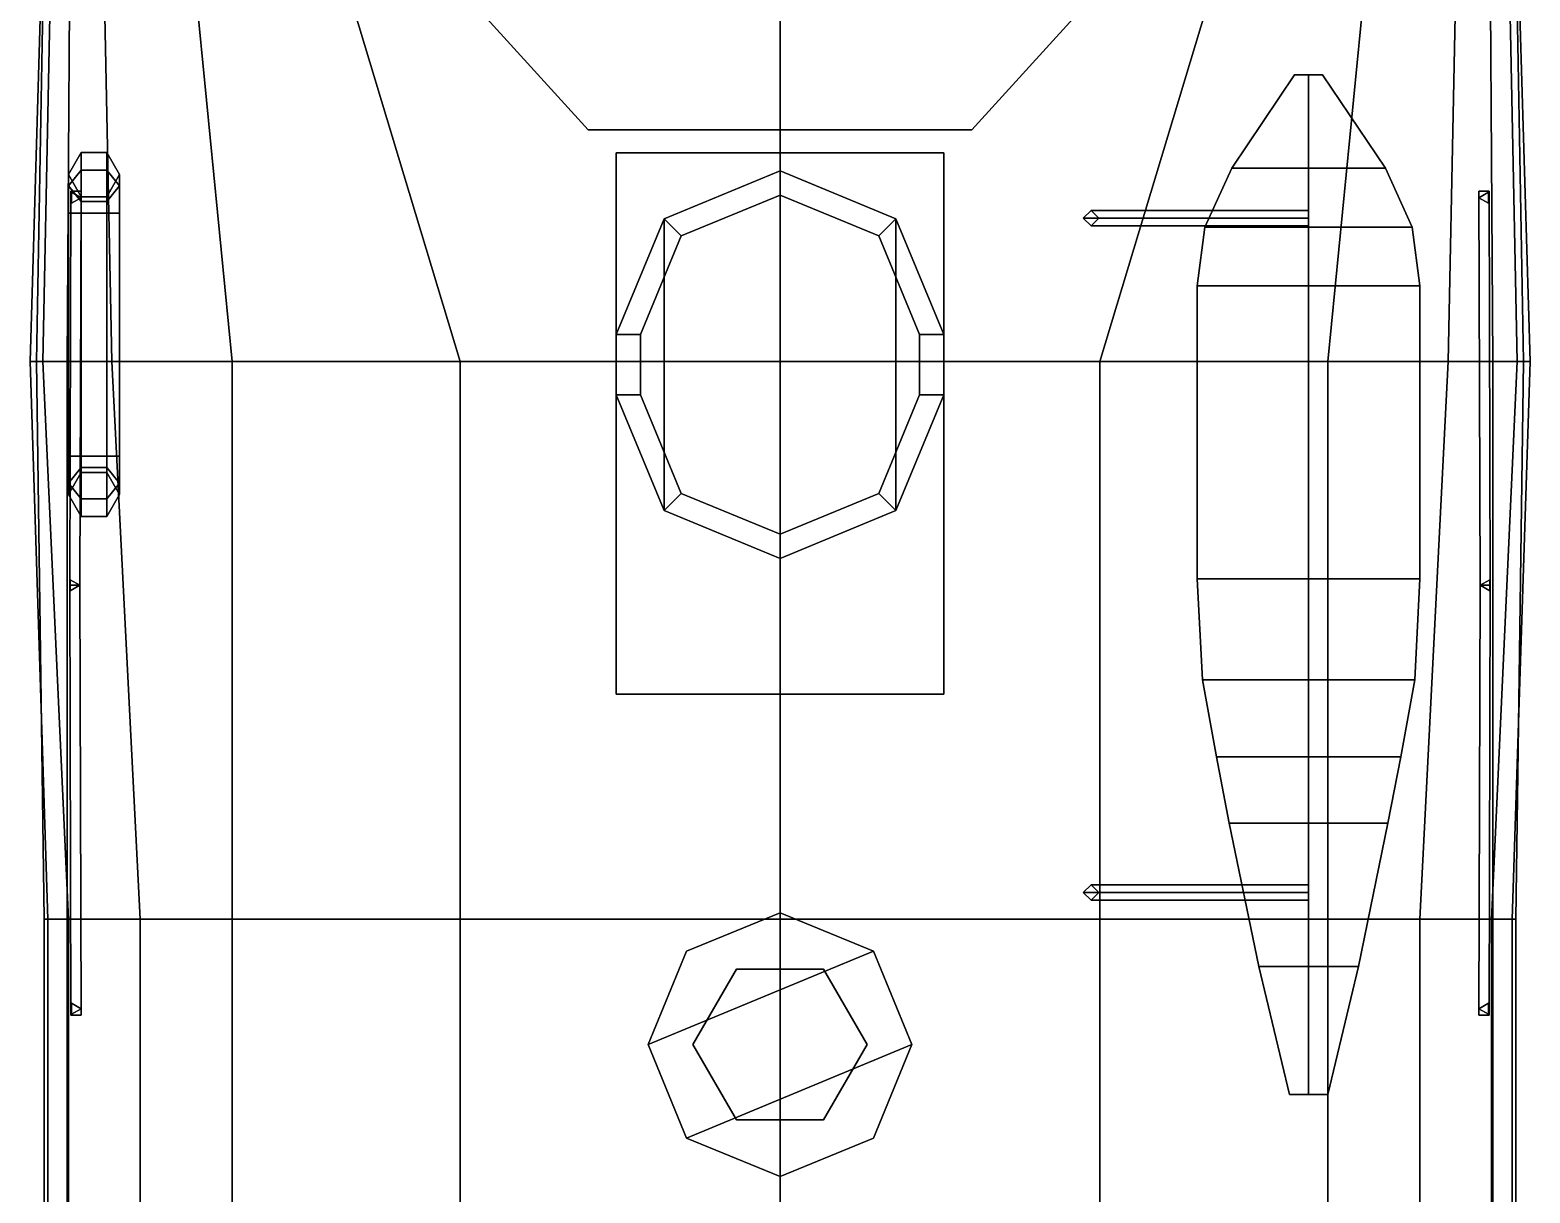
# Model space of a CAD drawing. Header units: millimetres. Extents: x -30 to 5.9, y -44.5 to 49.
# Drawn here: x -5.86 to 5.86, y -2.84 to 6.25 of the extents above; entities that cross this region are included whole.
import ezdxf

# ---------------------------------------------------------------- set-up
doc = ezdxf.new("R2010")
doc.units = ezdxf.units.MM
for name, color, linetype in [('boats', 1, 'Continuous'), ('r2', 6, 'Continuous'), ('railings', 6, 'Continuous')]:
    doc.layers.add(name, color=color, linetype=linetype)

msp = doc.modelspace()

# ---------------------------------------------------------------- linework, layer by layer
for points in [[(-5.81, 3.66, 0.33), (-5.73, 8.04, 0.85), (-5.73, 8.04, -1.05), (-5.86, 3.66, -1.05)], [(-5.86, 3.66, -1.05), (-5.73, 8.04, -1.05), (-5.67, 8.04, -1.94), (-5.76, 3.66, -1.94)], [(-5.57, 3.66, 4.36), (-5.54, 8.04, 4.36), (-5.73, 8.04, 0.85), (-5.81, 3.66, 0.33)], [(-5.76, 3.66, -1.94), (-5.67, 8.04, -1.94), (-5.31, 8.04, -2.83), (-5.22, 3.66, -2.85)], [(5.57, 3.66, 4.36), (5.54, 8.04, 4.36), (-5.54, 8.04, 4.36), (-5.57, 3.66, 4.36)], [(-5.22, 3.66, -2.85), (-5.31, 8.04, -2.83), (-4.71, 8.04, -3.18), (-4.28, 3.66, -3.27)], [(-4.71, 8.04, -3.18), (-3.82, 8.04, -3.32), (-2.5, 3.66, -3.32), (-4.28, 3.66, -3.27)], [(-2.5, 3.66, -3.32), (-3.82, 8.04, -3.32), (0, 8.04, -3.32), (0, 3.66, -3.42)], [(3.82, 8.04, -3.32), (2.5, 3.66, -3.32), (0, 3.66, -3.42), (0, 8.04, -3.32)], [(4.28, 3.66, -3.27), (2.5, 3.66, -3.32), (3.82, 8.04, -3.32), (4.71, 8.04, -3.18)], [(5.31, 8.04, -2.83), (5.22, 3.66, -2.85), (4.28, 3.66, -3.27), (4.71, 8.04, -3.18)], [(5.67, 8.04, -1.94), (5.76, 3.66, -1.94), (5.22, 3.66, -2.85), (5.31, 8.04, -2.83)], [(5.54, 8.04, 4.36), (5.57, 3.66, 4.36), (5.81, 3.66, 0.33), (5.73, 8.04, 0.85)], [(5.73, 8.04, -1.05), (5.86, 3.66, -1.05), (5.76, 3.66, -1.94), (5.67, 8.04, -1.94)], [(5.73, 8.04, 0.85), (5.81, 3.66, 0.33), (5.86, 3.66, -1.05), (5.73, 8.04, -1.05)], [(2.29, 6.34, 6.8), (-2.29, 6.34, 6.8), (-1.5, 5.47, 6.8), (1.5, 5.47, 6.8)], [(1.5, 5.47, 6.8), (-1.5, 5.47, 6.8), (-2.29, 6.34, 6.8), (2.29, 6.34, 6.8)], [(-1.28, 5.29, 6.18), (-1.28, 5.29, 4.36), (-1.28, 1.06, 4.26), (-1.28, 1.06, 6.18)], [(1.28, 1.06, 6.18), (1.28, 5.29, 6.18), (-1.28, 5.29, 6.18), (-1.28, 1.06, 6.18)], [(1.28, 5.29, 6.18), (1.28, 5.29, 4.36), (-1.28, 5.29, 4.36), (-1.28, 5.29, 6.18)], [(1.28, 1.06, 4.26), (1.28, 5.29, 4.36), (1.28, 5.29, 6.18), (1.28, 1.06, 6.18)], [(0, 5.15, 6.18), (-0.905, 4.775, 6.18), (-0.905, 4.775, 11.43), (0, 5.15, 11.43)], [(0, 5.15, 11.43), (-0.905, 4.775, 11.43), (-0.771, 4.641, 11.74), (0, 4.96, 11.74)], [(-0.905, 4.775, 11.43), (0, 5.15, 11.43), (0, 4.96, 11.74), (-0.771, 4.641, 11.74)], [(0, 2.12, 11.43), (0, 5.15, 11.43), (-0.905, 4.775, 11.43), (-0.905, 2.495, 11.43)], [(0.905, 4.775, 6.18), (0, 5.15, 6.18), (0, 5.15, 11.43), (0.905, 4.775, 11.43)], [(0.905, 4.775, 11.43), (0, 5.15, 11.43), (0, 4.96, 11.74), (0.771, 4.641, 11.74)], [(0, 5.15, 11.43), (0.905, 4.775, 11.43), (0.771, 4.641, 11.74), (0, 4.96, 11.74)], [(0.905, 2.495, 11.43), (0.905, 4.775, 11.43), (0, 5.15, 11.43), (0, 2.12, 11.43)], [(4.13, 4.78, 9.24), (4.13, 4.84, 9.18), (2.43, 4.84, 8.43), (2.37, 4.78, 8.49)], [(2.43, 4.84, 4.36), (2.37, 4.78, 4.36), (2.37, 4.78, 8.49), (2.43, 4.84, 8.43)], [(4.13, 4.84, 9.18), (4.13, 4.78, 9.12), (2.49, 4.78, 8.37), (2.43, 4.84, 8.43)], [(2.49, 4.78, 4.36), (2.43, 4.84, 4.36), (2.43, 4.84, 8.43), (2.49, 4.78, 8.37)], [(4.13, 4.72, 9.18), (4.13, 4.78, 9.12), (4.13, 4.84, 9.18), (4.13, 4.78, 9.24)], [(-0.905, 4.775, 6.18), (-1.28, 3.87, 6.18), (-1.28, 3.87, 11.43), (-0.905, 4.775, 11.43)], [(-0.905, 4.775, 11.43), (-1.28, 3.87, 11.43), (-1.09, 3.87, 11.74), (-0.771, 4.641, 11.74)], [(-1.28, 3.87, 11.43), (-0.905, 4.775, 11.43), (-0.771, 4.641, 11.74), (-1.09, 3.87, 11.74)], [(-0.905, 2.495, 11.43), (-0.905, 4.775, 11.43), (-1.28, 3.87, 11.43), (-1.28, 3.4, 11.43)], [(1.28, 3.87, 11.43), (0.905, 4.775, 11.43), (0.771, 4.641, 11.74), (1.09, 3.87, 11.74)], [(0.905, 4.775, 11.43), (1.28, 3.87, 11.43), (1.09, 3.87, 11.74), (0.771, 4.641, 11.74)], [(1.28, 3.87, 6.18), (0.905, 4.775, 6.18), (0.905, 4.775, 11.43), (1.28, 3.87, 11.43)], [(1.28, 3.4, 11.43), (1.28, 3.87, 11.43), (0.905, 4.775, 11.43), (0.905, 2.495, 11.43)], [(4.13, 4.72, 9.18), (4.13, 4.78, 9.24), (2.37, 4.78, 8.49), (2.43, 4.72, 8.43)], [(2.37, 4.78, 4.36), (2.43, 4.72, 4.36), (2.43, 4.72, 8.43), (2.37, 4.78, 8.49)], [(4.13, 4.78, 9.12), (4.13, 4.72, 9.18), (2.43, 4.72, 8.43), (2.49, 4.78, 8.37)], [(2.43, 4.72, 4.36), (2.49, 4.78, 4.36), (2.49, 4.78, 8.37), (2.43, 4.72, 8.43)], [(-1.28, 3.87, 6.18), (-1.28, 3.4, 6.18), (-1.28, 3.4, 11.43), (-1.28, 3.87, 11.43)], [(-1.28, 3.87, 11.43), (-1.28, 3.4, 11.43), (-1.09, 3.4, 11.74), (-1.09, 3.87, 11.74)], [(-1.28, 3.4, 11.43), (-1.28, 3.87, 11.43), (-1.09, 3.87, 11.74), (-1.09, 3.4, 11.74)], [(1.28, 3.4, 11.43), (1.28, 3.87, 11.43), (1.09, 3.87, 11.74), (1.09, 3.4, 11.74)], [(1.28, 3.87, 11.43), (1.28, 3.4, 11.43), (1.09, 3.4, 11.74), (1.09, 3.87, 11.74)], [(1.28, 3.4, 6.18), (1.28, 3.87, 6.18), (1.28, 3.87, 11.43), (1.28, 3.4, 11.43)], [(-5.75, -0.7, 0.33), (-5.81, 3.66, 0.33), (-5.86, 3.66, -1.05), (-5.72, -0.7, -1.05)], [(-5.72, -0.7, -1.05), (-5.86, 3.66, -1.05), (-5.76, 3.66, -1.94), (-5.56, -0.7, -1.75)], [(-5.57, -0.7, 4.45), (-5.57, 3.66, 4.36), (-5.81, 3.66, 0.33), (-5.75, -0.7, 0.33)], [(-5.56, -0.7, -1.75), (-5.76, 3.66, -1.94), (-5.22, 3.66, -2.85), (-5, -0.7, -2.62)], [(5.57, -0.7, 4.45), (5.57, 3.66, 4.36), (-5.57, 3.66, 4.36), (-5.57, -0.7, 4.45)], [(-5, -0.7, -2.62), (-5.22, 3.66, -2.85), (-4.28, 3.66, -3.27), (-4.28, -0.7, -3.02)], [(-4.28, 3.66, -3.27), (-2.5, 3.66, -3.32), (-2.5, -0.7, -3.32), (-4.28, -0.7, -3.02)], [(-2.5, -0.7, -3.32), (-2.5, 3.66, -3.32), (0, 3.66, -3.42), (0, -0.7, -3.42)], [(2.5, 3.66, -3.32), (2.5, -0.7, -3.32), (0, -0.7, -3.42), (0, 3.66, -3.42)], [(4.28, -0.7, -3.02), (2.5, -0.7, -3.32), (2.5, 3.66, -3.32), (4.28, 3.66, -3.27)], [(5.22, 3.66, -2.85), (5, -0.7, -2.62), (4.28, -0.7, -3.02), (4.28, 3.66, -3.27)], [(5.76, 3.66, -1.94), (5.56, -0.7, -1.75), (5, -0.7, -2.62), (5.22, 3.66, -2.85)], [(5.86, 3.66, -1.05), (5.72, -0.7, -1.05), (5.56, -0.7, -1.75), (5.76, 3.66, -1.94)], [(5.57, 3.66, 4.36), (5.57, -0.7, 4.45), (5.75, -0.7, 0.33), (5.81, 3.66, 0.33)], [(5.81, 3.66, 0.33), (5.75, -0.7, 0.33), (5.72, -0.7, -1.05), (5.86, 3.66, -1.05)], [(-1.28, 3.4, 6.18), (-0.905, 2.495, 6.18), (-0.905, 2.495, 11.43), (-1.28, 3.4, 11.43)], [(-1.28, 3.4, 11.43), (-0.905, 2.495, 11.43), (-0.771, 2.629, 11.74), (-1.09, 3.4, 11.74)], [(-0.905, 2.495, 11.43), (-1.28, 3.4, 11.43), (-1.09, 3.4, 11.74), (-0.771, 2.629, 11.74)], [(0.905, 2.495, 11.43), (1.28, 3.4, 11.43), (1.09, 3.4, 11.74), (0.771, 2.629, 11.74)], [(1.28, 3.4, 11.43), (0.905, 2.495, 11.43), (0.771, 2.629, 11.74), (1.09, 3.4, 11.74)], [(0.905, 2.495, 6.18), (1.28, 3.4, 6.18), (1.28, 3.4, 11.43), (0.905, 2.495, 11.43)], [(-0.905, 2.495, 11.43), (0, 2.12, 11.43), (0, 2.31, 11.74), (-0.771, 2.629, 11.74)], [(0, 2.12, 11.43), (-0.905, 2.495, 11.43), (-0.771, 2.629, 11.74), (0, 2.31, 11.74)], [(0, 2.12, 11.43), (0.905, 2.495, 11.43), (0.771, 2.629, 11.74), (0, 2.31, 11.74)], [(0.905, 2.495, 11.43), (0, 2.12, 11.43), (0, 2.31, 11.74), (0.771, 2.629, 11.74)], [(-0.905, 2.495, 6.18), (0, 2.12, 6.18), (0, 2.12, 11.43), (-0.905, 2.495, 11.43)], [(0, 2.12, 6.18), (0.905, 2.495, 6.18), (0.905, 2.495, 11.43), (0, 2.12, 11.43)], [(-1.28, 1.06, 6.18), (-1.28, 1.06, 4.26), (1.28, 1.06, 4.26), (1.28, 1.06, 6.18)], [(2.43, -0.43, 4.44), (2.37, -0.49, 4.44), (2.37, -0.49, 8.49), (2.43, -0.43, 8.43)], [(4.13, -0.49, 9.24), (4.13, -0.43, 9.18), (2.43, -0.43, 8.43), (2.37, -0.49, 8.49)], [(2.49, -0.49, 4.44), (2.43, -0.43, 4.44), (2.43, -0.43, 8.43), (2.49, -0.49, 8.37)], [(4.13, -0.43, 9.18), (4.13, -0.49, 9.12), (2.49, -0.49, 8.37), (2.43, -0.43, 8.43)], [(4.13, -0.55, 9.18), (4.13, -0.49, 9.12), (4.13, -0.43, 9.18), (4.13, -0.49, 9.24)], [(2.37, -0.49, 4.44), (2.43, -0.55, 4.44), (2.43, -0.55, 8.43), (2.37, -0.49, 8.49)], [(4.13, -0.55, 9.18), (4.13, -0.49, 9.24), (2.37, -0.49, 8.49), (2.43, -0.55, 8.43)], [(2.43, -0.55, 4.44), (2.49, -0.49, 4.44), (2.49, -0.49, 8.37), (2.43, -0.55, 8.43)], [(4.13, -0.49, 9.12), (4.13, -0.55, 9.18), (2.43, -0.55, 8.43), (2.49, -0.49, 8.37)], [(-5.75, -9.53, 0.33), (-5.75, -0.7, 0.33), (-5.72, -0.7, -1.05), (-5.72, -9.53, -1.05)], [(-5.57, -9.53, 4.45), (-5.57, -0.7, 4.45), (-5.75, -0.7, 0.33), (-5.75, -9.53, 0.33)], [(-5.72, -9.53, -1.05), (-5.72, -0.7, -1.05), (-5.56, -0.7, -1.75), (-5.56, -9.53, -1.75)], [(5.57, -9.53, 4.45), (5.57, -0.7, 4.45), (-5.57, -0.7, 4.45), (-5.57, -9.53, 4.45)], [(-5.56, -9.53, -1.75), (-5.56, -0.7, -1.75), (-5, -0.7, -2.62), (-5, -9.53, -2.62)], [(-5, -9.53, -2.62), (-5, -0.7, -2.62), (-4.28, -0.7, -3.02), (-4.28, -9.53, -3.02)], [(-4.28, -0.7, -3.02), (-2.5, -0.7, -3.32), (-2.5, -9.53, -3.32), (-4.28, -9.53, -3.02)], [(-2.5, -9.53, -3.32), (-2.5, -0.7, -3.32), (0, -0.7, -3.42), (0, -9.53, -3.42)], [(0, -0.65, 6.89), (-0.73, -0.95, 6.89), (-1.03, -1.68, 6.89), (0.73, -0.95, 6.89)], [(0.73, -0.95, 6.89), (-1.03, -1.68, 6.89), (-0.73, -0.95, 6.89), (0, -0.65, 6.89)], [(0, -0.65, 6.89), (-0.73, -0.95, 6.89), (-0.73, -0.95, 8.06), (0, -0.65, 8.06)], [(0, -0.65, 8.06), (-0.73, -0.95, 8.06), (-0.73, -0.95, 6.89), (0, -0.65, 6.89)], [(0, -0.65, 8.06), (0.73, -0.95, 8.06), (0.73, -0.95, 6.89), (0, -0.65, 6.89)], [(0, -0.65, 6.89), (0.73, -0.95, 6.89), (0.73, -0.95, 8.06), (0, -0.65, 8.06)], [(2.5, -0.7, -3.32), (2.5, -9.53, -3.32), (0, -9.53, -3.42), (0, -0.7, -3.42)], [(4.28, -9.53, -3.02), (2.5, -9.53, -3.32), (2.5, -0.7, -3.32), (4.28, -0.7, -3.02)], [(5, -0.7, -2.62), (5, -9.53, -2.62), (4.28, -9.53, -3.02), (4.28, -0.7, -3.02)], [(5.56, -0.7, -1.75), (5.56, -9.53, -1.75), (5, -9.53, -2.62), (5, -0.7, -2.62)], [(5.72, -0.7, -1.05), (5.72, -9.53, -1.05), (5.56, -9.53, -1.75), (5.56, -0.7, -1.75)], [(5.57, -0.7, 4.45), (5.57, -9.53, 4.45), (5.75, -9.53, 0.33), (5.75, -0.7, 0.33)], [(5.75, -0.7, 0.33), (5.75, -9.53, 0.33), (5.72, -9.53, -1.05), (5.72, -0.7, -1.05)], [(-1.03, -1.68, 6.89), (-0.73, -0.95, 6.89), (-0.73, -0.95, 8.06), (-1.03, -1.68, 8.06)], [(-1.03, -1.68, 8.06), (-0.73, -0.95, 8.06), (-0.73, -0.95, 6.89), (-1.03, -1.68, 6.89)], [(1.03, -1.68, 6.89), (-0.73, -2.41, 6.89), (-1.03, -1.68, 6.89), (0.73, -0.95, 6.89)], [(0.73, -0.95, 6.89), (-1.03, -1.68, 6.89), (-0.73, -2.41, 6.89), (1.03, -1.68, 6.89)], [(1.03, -1.68, 6.89), (0.73, -0.95, 6.89), (0.73, -0.95, 8.06), (1.03, -1.68, 8.06)], [(1.03, -1.68, 8.06), (0.73, -0.95, 8.06), (0.73, -0.95, 6.89), (1.03, -1.68, 6.89)], [(-0.34, -1.091, 4.45), (-0.68, -1.68, 4.45), (-0.68, -1.68, 6.89), (-0.34, -1.091, 6.89)], [(0.34, -1.091, 4.45), (-0.34, -1.091, 4.45), (-0.34, -1.091, 6.89), (0.34, -1.091, 6.89)], [(0.68, -1.68, 4.45), (0.34, -1.091, 4.45), (0.34, -1.091, 6.89), (0.68, -1.68, 6.89)], [(-1.03, -1.68, 8.06), (-0.73, -2.41, 8.06), (-0.73, -2.41, 6.89), (-1.03, -1.68, 6.89)], [(-1.03, -1.68, 6.89), (-0.73, -2.41, 6.89), (-0.73, -2.41, 8.06), (-1.03, -1.68, 8.06)], [(1.03, -1.68, 6.89), (-0.73, -2.41, 6.89), (0, -2.71, 6.89), (0.73, -2.41, 6.89)], [(0.73, -2.41, 6.89), (0, -2.71, 6.89), (-0.73, -2.41, 6.89), (1.03, -1.68, 6.89)], [(-0.68, -1.68, 4.45), (-0.34, -2.269, 4.45), (-0.34, -2.269, 6.89), (-0.68, -1.68, 6.89)], [(0.34, -2.269, 4.45), (0.68, -1.68, 4.45), (0.68, -1.68, 6.89), (0.34, -2.269, 6.89)], [(1.03, -1.68, 8.06), (0.73, -2.41, 8.06), (0.73, -2.41, 6.89), (1.03, -1.68, 6.89)], [(1.03, -1.68, 6.89), (0.73, -2.41, 6.89), (0.73, -2.41, 8.06), (1.03, -1.68, 8.06)], [(-0.34, -2.269, 4.45), (0.34, -2.269, 4.45), (0.34, -2.269, 6.89), (-0.34, -2.269, 6.89)], [(0, -2.71, 8.06), (-0.73, -2.41, 8.06), (-0.73, -2.41, 6.89), (0, -2.71, 6.89)], [(0, -2.71, 6.89), (-0.73, -2.41, 6.89), (-0.73, -2.41, 8.06), (0, -2.71, 8.06)], [(0, -2.71, 6.89), (0.73, -2.41, 6.89), (0.73, -2.41, 8.06), (0, -2.71, 8.06)], [(0, -2.71, 8.06), (0.73, -2.41, 8.06), (0.73, -2.41, 6.89), (0, -2.71, 6.89)]]:
    msp.add_3dface(points)
at = {"layer": 'boats'}
for points in [[(3.53, 5.17, 6.31), (4.02, 5.9, 6.38), (4.13, 5.9, 6.17), (4.13, 5.17, 5.16)], [(4.13, 5.17, 5.16), (4.13, 5.9, 6.17), (4.02, 5.9, 6.38), (3.53, 5.17, 6.31)], [(4.24, 5.9, 6.38), (4.02, 5.9, 6.38), (4.13, 5.9, 6.17)], [(4.13, 5.9, 6.17), (4.13, 5.9, 6.17), (4.02, 5.9, 6.38), (4.24, 5.9, 6.38)], [(4.13, 5.17, 5.16), (4.13, 5.9, 6.17), (4.24, 5.9, 6.38), (4.73, 5.17, 6.31)], [(4.73, 5.17, 6.31), (4.24, 5.9, 6.38), (4.13, 5.9, 6.17), (4.13, 5.17, 5.16)], [(-5.46, 5.155, 5.345), (-5.56, 5.032, 5.468), (-5.56, 5.12, 5.68), (-5.46, 5.293, 5.68)], [(-5.56, 5.12, 6.05), (-5.46, 5.293, 6.05), (-5.46, 5.293, 5.68), (-5.56, 5.12, 5.68)], [(-5.46, 5.293, 6.05), (-5.56, 5.12, 6.05), (-5.56, 5.032, 6.262), (-5.46, 5.155, 6.385)], [(-5.26, 5.155, 5.345), (-5.46, 5.155, 5.345), (-5.46, 5.293, 5.68), (-5.26, 5.293, 5.68)], [(-5.46, 5.293, 6.05), (-5.26, 5.293, 6.05), (-5.26, 5.293, 5.68), (-5.46, 5.293, 5.68)], [(-5.26, 5.293, 6.05), (-5.46, 5.293, 6.05), (-5.46, 5.155, 6.385), (-5.26, 5.155, 6.385)], [(-5.16, 5.032, 5.468), (-5.26, 5.155, 5.345), (-5.26, 5.293, 5.68), (-5.16, 5.12, 5.68)], [(-5.26, 5.293, 6.05), (-5.16, 5.12, 6.05), (-5.16, 5.12, 5.68), (-5.26, 5.293, 5.68)], [(-5.16, 5.12, 6.05), (-5.26, 5.293, 6.05), (-5.26, 5.155, 6.385), (-5.16, 5.032, 6.262)], [(4.13, 4.71, 5.1), (4.13, 5.17, 5.16), (3.53, 5.17, 6.31), (3.32, 4.71, 6.25)], [(3.32, 4.71, 6.25), (3.53, 5.17, 6.31), (4.13, 5.17, 5.16), (4.13, 4.71, 5.1)], [(4.94, 4.71, 6.25), (4.73, 5.17, 6.31), (4.13, 5.17, 5.16), (4.13, 4.71, 5.1)], [(4.13, 4.71, 5.1), (4.13, 5.17, 5.16), (4.73, 5.17, 6.31), (4.94, 4.71, 6.25)], [(-5.46, 4.82, 5.207), (-5.56, 4.82, 5.38), (-5.56, 5.032, 5.468), (-5.46, 5.155, 5.345)], [(-5.46, 5.155, 6.385), (-5.56, 5.032, 6.262), (-5.56, 4.82, 6.35), (-5.46, 4.82, 6.523)], [(-5.56, 5.032, 5.468), (-5.46, 4.91, 5.59), (-5.46, 4.947, 5.68), (-5.56, 5.12, 5.68)], [(-5.46, 4.947, 6.05), (-5.56, 5.12, 6.05), (-5.56, 5.12, 5.68), (-5.46, 4.947, 5.68)], [(-5.56, 5.12, 6.05), (-5.46, 4.947, 6.05), (-5.46, 4.91, 6.14), (-5.56, 5.032, 6.262)], [(-5.26, 4.82, 5.207), (-5.46, 4.82, 5.207), (-5.46, 5.155, 5.345), (-5.26, 5.155, 5.345)], [(-5.26, 5.155, 6.385), (-5.46, 5.155, 6.385), (-5.46, 4.82, 6.523), (-5.26, 4.82, 6.523)], [(-5.16, 4.82, 5.38), (-5.26, 4.82, 5.207), (-5.26, 5.155, 5.345), (-5.16, 5.032, 5.468)], [(-5.16, 5.032, 6.262), (-5.26, 5.155, 6.385), (-5.26, 4.82, 6.523), (-5.16, 4.82, 6.35)], [(-5.26, 4.91, 5.59), (-5.16, 5.032, 5.468), (-5.16, 5.12, 5.68), (-5.26, 4.947, 5.68)], [(-5.16, 5.12, 6.05), (-5.26, 4.947, 6.05), (-5.26, 4.947, 5.68), (-5.16, 5.12, 5.68)], [(-5.26, 4.947, 6.05), (-5.16, 5.12, 6.05), (-5.16, 5.032, 6.262), (-5.26, 4.91, 6.14)], [(-5.56, 4.82, 5.38), (-5.46, 4.82, 5.553), (-5.46, 4.91, 5.59), (-5.56, 5.032, 5.468)], [(-5.56, 5.032, 6.262), (-5.46, 4.91, 6.14), (-5.46, 4.82, 6.177), (-5.56, 4.82, 6.35)], [(-5.26, 4.947, 6.05), (-5.46, 4.947, 6.05), (-5.46, 4.947, 5.68), (-5.26, 4.947, 5.68)], [(-5.46, 4.947, 6.05), (-5.26, 4.947, 6.05), (-5.26, 4.91, 6.14), (-5.46, 4.91, 6.14)], [(-5.46, 4.91, 5.59), (-5.26, 4.91, 5.59), (-5.26, 4.947, 5.68), (-5.46, 4.947, 5.68)], [(-5.26, 4.82, 5.553), (-5.16, 4.82, 5.38), (-5.16, 5.032, 5.468), (-5.26, 4.91, 5.59)], [(-5.26, 4.91, 6.14), (-5.16, 5.032, 6.262), (-5.16, 4.82, 6.35), (-5.26, 4.82, 6.177)], [(-5.26, 4.947, 5.68), (-5.26, 4.947, 6.05), (-5.26, 4.91, 6.14), (-5.26, 4.91, 5.59)], [(-5.26, 4.91, 5.59), (-5.26, 4.91, 6.14), (-5.26, 4.947, 6.05), (-5.26, 4.947, 5.68)], [(-5.46, 4.82, 5.553), (-5.56, 4.82, 5.38), (-5.56, 2.92, 5.38), (-5.46, 2.92, 5.553)], [(-5.56, 4.82, 5.38), (-5.46, 4.82, 5.207), (-5.46, 2.92, 5.207), (-5.56, 2.92, 5.38)], [(-5.56, 4.82, 6.35), (-5.46, 4.82, 6.177), (-5.46, 2.92, 6.177), (-5.56, 2.92, 6.35)], [(-5.46, 4.82, 6.523), (-5.56, 4.82, 6.35), (-5.56, 2.92, 6.35), (-5.46, 2.92, 6.523)], [(-5.46, 4.82, 5.553), (-5.26, 4.82, 5.553), (-5.26, 4.91, 5.59), (-5.46, 4.91, 5.59)], [(-5.46, 4.91, 6.14), (-5.26, 4.91, 6.14), (-5.26, 4.82, 6.177), (-5.46, 4.82, 6.177)], [(-5.26, 4.82, 5.553), (-5.46, 4.82, 5.553), (-5.46, 2.92, 5.553), (-5.26, 2.92, 5.553)], [(-5.46, 4.82, 5.207), (-5.26, 4.82, 5.207), (-5.26, 2.92, 5.207), (-5.46, 2.92, 5.207)], [(-5.46, 4.82, 6.177), (-5.26, 4.82, 6.177), (-5.26, 2.92, 6.177), (-5.46, 2.92, 6.177)], [(-5.26, 4.82, 6.523), (-5.46, 4.82, 6.523), (-5.46, 2.92, 6.523), (-5.26, 2.92, 6.523)], [(-5.26, 4.82, 5.553), (-5.26, 4.82, 6.177), (-5.26, 4.91, 6.14), (-5.26, 4.91, 5.59)], [(-5.26, 4.91, 5.59), (-5.26, 4.91, 6.14), (-5.26, 4.82, 6.177), (-5.26, 4.82, 5.553)], [(-5.26, 4.82, 5.553), (-5.26, 4.82, 6.177), (-5.26, 2.92, 6.177), (-5.26, 2.92, 5.553)], [(-5.26, 2.92, 5.553), (-5.26, 2.92, 6.177), (-5.26, 4.82, 6.177), (-5.26, 4.82, 5.553)], [(-5.16, 4.82, 5.38), (-5.26, 4.82, 5.553), (-5.26, 2.92, 5.553), (-5.16, 2.92, 5.38)], [(-5.26, 4.82, 5.207), (-5.16, 4.82, 5.38), (-5.16, 2.92, 5.38), (-5.26, 2.92, 5.207)], [(-5.26, 4.82, 6.177), (-5.16, 4.82, 6.35), (-5.16, 2.92, 6.35), (-5.26, 2.92, 6.177)], [(-5.16, 4.82, 6.35), (-5.26, 4.82, 6.523), (-5.26, 2.92, 6.523), (-5.16, 2.92, 6.35)], [(4.13, 4.25, 5.07), (4.13, 4.71, 5.1), (3.32, 4.71, 6.25), (3.26, 4.25, 6.23)], [(3.26, 4.25, 6.23), (3.32, 4.71, 6.25), (4.13, 4.71, 5.1), (4.13, 4.25, 5.07)], [(5, 4.25, 6.23), (4.94, 4.71, 6.25), (4.13, 4.71, 5.1), (4.13, 4.25, 5.07)], [(4.13, 4.25, 5.07), (4.13, 4.71, 5.1), (4.94, 4.71, 6.25), (5, 4.25, 6.23)], [(3.26, 1.96, 6.15), (3.26, 4.25, 6.23), (4.13, 4.25, 5.07), (4.13, 1.96, 5.14)], [(4.13, 1.96, 5.14), (4.13, 4.25, 5.07), (3.26, 4.25, 6.23), (3.26, 1.96, 6.15)], [(4.13, 1.96, 5.14), (4.13, 4.25, 5.07), (5, 4.25, 6.23), (5, 1.96, 6.15)], [(5, 1.96, 6.15), (5, 4.25, 6.23), (4.13, 4.25, 5.07), (4.13, 1.96, 5.14)], [(-5.56, 2.708, 5.468), (-5.46, 2.83, 5.59), (-5.46, 2.92, 5.553), (-5.56, 2.92, 5.38)], [(-5.46, 2.585, 5.345), (-5.56, 2.708, 5.468), (-5.56, 2.92, 5.38), (-5.46, 2.92, 5.207)], [(-5.46, 2.92, 6.523), (-5.56, 2.92, 6.35), (-5.56, 2.708, 6.262), (-5.46, 2.585, 6.385)], [(-5.56, 2.92, 6.35), (-5.46, 2.92, 6.177), (-5.46, 2.83, 6.14), (-5.56, 2.708, 6.262)], [(-5.56, 2.62, 5.68), (-5.46, 2.793, 5.68), (-5.46, 2.83, 5.59), (-5.56, 2.708, 5.468)], [(-5.56, 2.708, 6.262), (-5.46, 2.83, 6.14), (-5.46, 2.793, 6.05), (-5.56, 2.62, 6.05)], [(-5.46, 2.83, 5.59), (-5.26, 2.83, 5.59), (-5.26, 2.92, 5.553), (-5.46, 2.92, 5.553)], [(-5.26, 2.585, 5.345), (-5.46, 2.585, 5.345), (-5.46, 2.92, 5.207), (-5.26, 2.92, 5.207)], [(-5.26, 2.92, 6.523), (-5.46, 2.92, 6.523), (-5.46, 2.585, 6.385), (-5.26, 2.585, 6.385)], [(-5.46, 2.92, 6.177), (-5.26, 2.92, 6.177), (-5.26, 2.83, 6.14), (-5.46, 2.83, 6.14)], [(-5.46, 2.83, 6.14), (-5.26, 2.83, 6.14), (-5.26, 2.793, 6.05), (-5.46, 2.793, 6.05)], [(-5.46, 2.793, 5.68), (-5.26, 2.793, 5.68), (-5.26, 2.83, 5.59), (-5.46, 2.83, 5.59)], [(-5.26, 2.92, 5.553), (-5.26, 2.92, 6.177), (-5.26, 2.83, 6.14), (-5.26, 2.83, 5.59)], [(-5.26, 2.83, 5.59), (-5.26, 2.83, 6.14), (-5.26, 2.92, 6.177), (-5.26, 2.92, 5.553)], [(-5.26, 2.83, 5.59), (-5.16, 2.708, 5.468), (-5.16, 2.92, 5.38), (-5.26, 2.92, 5.553)], [(-5.16, 2.708, 5.468), (-5.26, 2.585, 5.345), (-5.26, 2.92, 5.207), (-5.16, 2.92, 5.38)], [(-5.16, 2.92, 6.35), (-5.26, 2.92, 6.523), (-5.26, 2.585, 6.385), (-5.16, 2.708, 6.262)], [(-5.26, 2.92, 6.177), (-5.16, 2.92, 6.35), (-5.16, 2.708, 6.262), (-5.26, 2.83, 6.14)], [(-5.26, 2.793, 5.68), (-5.16, 2.62, 5.68), (-5.16, 2.708, 5.468), (-5.26, 2.83, 5.59)], [(-5.26, 2.83, 5.59), (-5.26, 2.83, 6.14), (-5.26, 2.793, 6.05), (-5.26, 2.793, 5.68)], [(-5.26, 2.793, 5.68), (-5.26, 2.793, 6.05), (-5.26, 2.83, 6.14), (-5.26, 2.83, 5.59)], [(-5.26, 2.83, 6.14), (-5.16, 2.708, 6.262), (-5.16, 2.62, 6.05), (-5.26, 2.793, 6.05)], [(-5.56, 2.62, 6.05), (-5.46, 2.793, 6.05), (-5.46, 2.793, 5.68), (-5.56, 2.62, 5.68)], [(-5.46, 2.447, 5.68), (-5.56, 2.62, 5.68), (-5.56, 2.708, 5.468), (-5.46, 2.585, 5.345)], [(-5.46, 2.585, 6.385), (-5.56, 2.708, 6.262), (-5.56, 2.62, 6.05), (-5.46, 2.447, 6.05)], [(-5.46, 2.793, 6.05), (-5.26, 2.793, 6.05), (-5.26, 2.793, 5.68), (-5.46, 2.793, 5.68)], [(-5.26, 2.793, 6.05), (-5.16, 2.62, 6.05), (-5.16, 2.62, 5.68), (-5.26, 2.793, 5.68)], [(-5.16, 2.62, 5.68), (-5.26, 2.447, 5.68), (-5.26, 2.585, 5.345), (-5.16, 2.708, 5.468)], [(-5.16, 2.708, 6.262), (-5.26, 2.585, 6.385), (-5.26, 2.447, 6.05), (-5.16, 2.62, 6.05)], [(-5.46, 2.447, 6.05), (-5.56, 2.62, 6.05), (-5.56, 2.62, 5.68), (-5.46, 2.447, 5.68)], [(-5.26, 2.447, 5.68), (-5.46, 2.447, 5.68), (-5.46, 2.585, 5.345), (-5.26, 2.585, 5.345)], [(-5.26, 2.585, 6.385), (-5.46, 2.585, 6.385), (-5.46, 2.447, 6.05), (-5.26, 2.447, 6.05)], [(-5.16, 2.62, 6.05), (-5.26, 2.447, 6.05), (-5.26, 2.447, 5.68), (-5.16, 2.62, 5.68)], [(-5.26, 2.447, 6.05), (-5.46, 2.447, 6.05), (-5.46, 2.447, 5.68), (-5.26, 2.447, 5.68)], [(3.3, 1.17, 6.16), (3.26, 1.96, 6.15), (4.13, 1.96, 5.14), (4.13, 1.17, 5.16)], [(4.13, 1.17, 5.16), (4.13, 1.96, 5.14), (3.26, 1.96, 6.15), (3.3, 1.17, 6.16)], [(4.13, 1.17, 5.16), (4.13, 1.96, 5.14), (5, 1.96, 6.15), (4.96, 1.17, 6.16)], [(4.96, 1.17, 6.16), (5, 1.96, 6.15), (4.13, 1.96, 5.14), (4.13, 1.17, 5.16)], [(3.41, 0.57, 6.19), (3.3, 1.17, 6.16), (4.13, 1.17, 5.16), (4.13, 0.57, 5.17)], [(4.13, 0.57, 5.17), (4.13, 1.17, 5.16), (3.3, 1.17, 6.16), (3.41, 0.57, 6.19)], [(4.13, 0.57, 5.17), (4.13, 1.17, 5.16), (4.96, 1.17, 6.16), (4.85, 0.57, 6.19)], [(4.85, 0.57, 6.19), (4.96, 1.17, 6.16), (4.13, 1.17, 5.16), (4.13, 0.57, 5.17)], [(3.51, 0.05, 6.22), (3.41, 0.57, 6.19), (4.13, 0.57, 5.17), (4.13, 0.05, 5.32)], [(4.13, 0.05, 5.32), (4.13, 0.57, 5.17), (3.41, 0.57, 6.19), (3.51, 0.05, 6.22)], [(4.13, 0.05, 5.32), (4.13, 0.57, 5.17), (4.85, 0.57, 6.19), (4.75, 0.05, 6.22)], [(4.75, 0.05, 6.22), (4.85, 0.57, 6.19), (4.13, 0.57, 5.17), (4.13, 0.05, 5.32)], [(4.13, -1.07, 5.6), (4.13, 0.05, 5.32), (3.51, 0.05, 6.22), (3.74, -1.07, 6.29)], [(3.74, -1.07, 6.29), (3.51, 0.05, 6.22), (4.13, 0.05, 5.32), (4.13, -1.07, 5.6)], [(4.52, -1.07, 6.29), (4.75, 0.05, 6.22), (4.13, 0.05, 5.32), (4.13, -1.07, 5.6)], [(4.13, -1.07, 5.6), (4.13, 0.05, 5.32), (4.75, 0.05, 6.22), (4.52, -1.07, 6.29)], [(4.13, -2.07, 5.95), (4.13, -1.07, 5.6), (3.74, -1.07, 6.29), (3.98, -2.07, 6.31)], [(3.98, -2.07, 6.31), (3.74, -1.07, 6.29), (4.13, -1.07, 5.6), (4.13, -2.07, 5.95)], [(4.28, -2.07, 6.31), (4.52, -1.07, 6.29), (4.13, -1.07, 5.6), (4.13, -2.07, 5.95)], [(4.13, -2.07, 5.95), (4.13, -1.07, 5.6), (4.52, -1.07, 6.29), (4.28, -2.07, 6.31)], [(4.28, -2.07, 6.31), (3.98, -2.07, 6.31), (4.13, -2.07, 5.95)], [(4.13, -2.07, 5.95), (4.13, -2.07, 5.95), (3.98, -2.07, 6.31), (4.28, -2.07, 6.31)]]:
    msp.add_3dface(points, dxfattribs=at)
at = {"layer": 'r2'}
for points in [[(-5.47, 1.91, 5.67), (-5.46, 4.99, 5.64), (-5.54, 4.99, 5.64), (-5.55, 1.91, 5.67)], [(-5.55, 1.91, 5.67), (-5.54, 4.99, 5.64), (-5.46, 4.99, 5.64), (-5.47, 1.91, 5.67)], [(-5.535, 4.897, 4.36), (-5.535, 4.983, 4.36), (-5.535, 4.983, 5.64), (-5.535, 4.897, 5.64)], [(-5.535, 4.983, 4.36), (-5.46, 4.94, 4.36), (-5.46, 4.94, 5.64), (-5.535, 4.983, 5.64)], [(-5.46, 4.94, 4.36), (-5.535, 4.897, 4.36), (-5.535, 4.897, 5.64), (-5.46, 4.94, 5.64)], [(-5.46, -1.45, 5.73), (-5.47, 1.91, 5.67), (-5.55, 1.91, 5.67), (-5.54, -1.45, 5.73)], [(-5.54, -1.45, 5.73), (-5.55, 1.91, 5.67), (-5.47, 1.91, 5.67), (-5.46, -1.45, 5.73)], [(-5.545, 1.953, 4.39), (-5.47, 1.91, 4.39), (-5.47, 1.91, 5.67), (-5.545, 1.953, 5.67)], [(-5.545, 1.867, 4.39), (-5.545, 1.953, 4.39), (-5.545, 1.953, 5.67), (-5.545, 1.867, 5.67)], [(-5.47, 1.91, 4.39), (-5.545, 1.867, 4.39), (-5.545, 1.867, 5.67), (-5.47, 1.91, 5.67)], [(-5.535, -1.357, 4.45), (-5.46, -1.4, 4.45), (-5.46, -1.4, 5.73), (-5.535, -1.357, 5.73)], [(-5.535, -1.443, 4.45), (-5.535, -1.357, 4.45), (-5.535, -1.357, 5.73), (-5.535, -1.443, 5.73)], [(-5.46, -1.4, 4.45), (-5.535, -1.443, 4.45), (-5.535, -1.443, 5.73), (-5.46, -1.4, 5.73)]]:
    msp.add_3dface(points, dxfattribs=at)
at = {"layer": 'railings'}
for points in [[(5.47, 1.91, 5.67), (5.46, 4.99, 5.64), (5.54, 4.99, 5.64), (5.55, 1.91, 5.67)], [(5.55, 1.91, 5.67), (5.54, 4.99, 5.64), (5.46, 4.99, 5.64), (5.47, 1.91, 5.67)], [(5.535, 4.983, 4.36), (5.46, 4.94, 4.36), (5.46, 4.94, 5.64), (5.535, 4.983, 5.64)], [(5.46, 4.94, 4.36), (5.535, 4.897, 4.36), (5.535, 4.897, 5.64), (5.46, 4.94, 5.64)], [(5.535, 4.897, 4.36), (5.535, 4.983, 4.36), (5.535, 4.983, 5.64), (5.535, 4.897, 5.64)], [(5.46, -1.45, 5.73), (5.47, 1.91, 5.67), (5.55, 1.91, 5.67), (5.54, -1.45, 5.73)], [(5.54, -1.45, 5.73), (5.55, 1.91, 5.67), (5.47, 1.91, 5.67), (5.46, -1.45, 5.73)], [(5.545, 1.953, 4.39), (5.47, 1.91, 4.39), (5.47, 1.91, 5.67), (5.545, 1.953, 5.67)], [(5.47, 1.91, 4.39), (5.545, 1.867, 4.39), (5.545, 1.867, 5.67), (5.47, 1.91, 5.67)], [(5.545, 1.867, 4.39), (5.545, 1.953, 4.39), (5.545, 1.953, 5.67), (5.545, 1.867, 5.67)], [(5.535, -1.357, 4.45), (5.46, -1.4, 4.45), (5.46, -1.4, 5.73), (5.535, -1.357, 5.73)], [(5.46, -1.4, 4.45), (5.535, -1.443, 4.45), (5.535, -1.443, 5.73), (5.46, -1.4, 5.73)], [(5.535, -1.443, 4.45), (5.535, -1.357, 4.45), (5.535, -1.357, 5.73), (5.535, -1.443, 5.73)]]:
    msp.add_3dface(points, dxfattribs=at)

doc.saveas('drawing.dxf')
